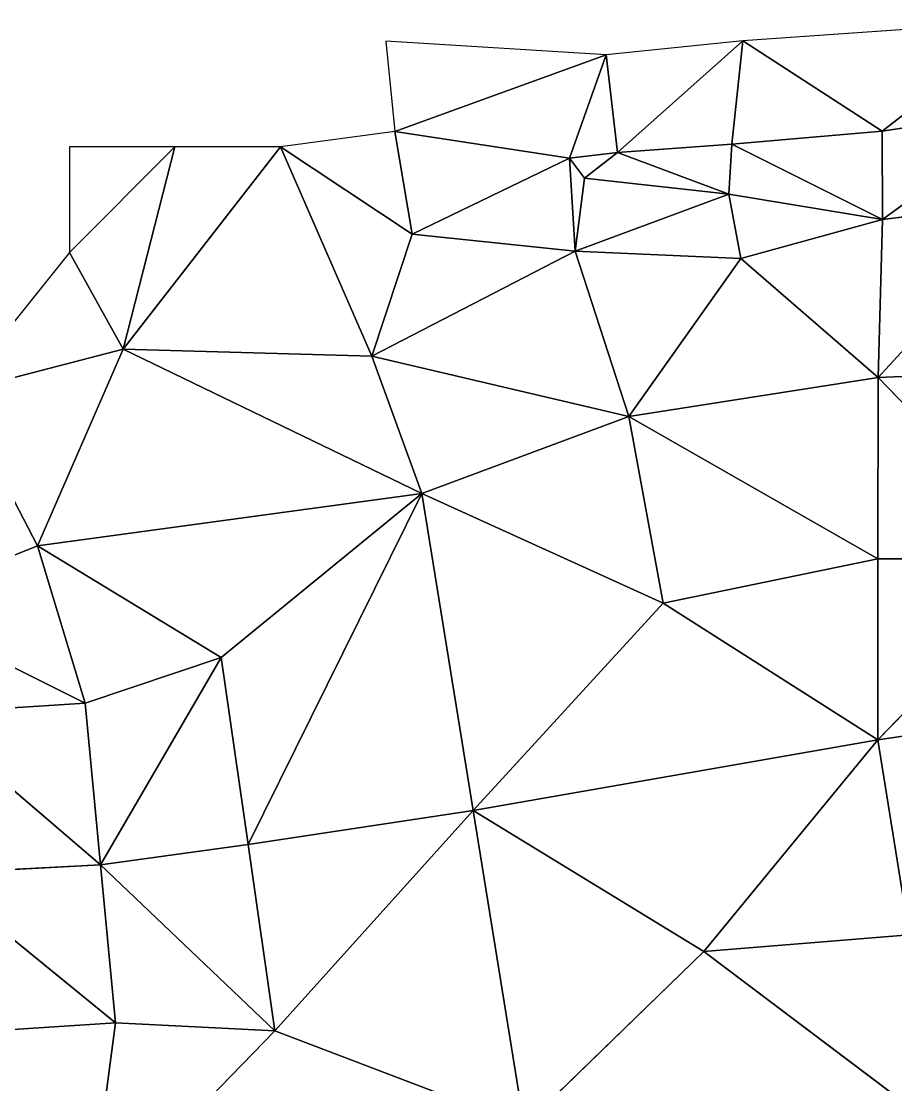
# Model space of a CAD drawing. Header units: metres. Extents: x 0 to 613718, y 0 to 269741.
# Drawn here: x 612123 to 612537, y 269225 to 269729 of the extents above; entities that cross this region are included whole.
import ezdxf

# ---------------------------------------------------------------- set-up
doc = ezdxf.new("R2010")
doc.units = ezdxf.units.M
doc.layers.get('0').update_dxf_attribs({"color": 13, "true_color": 0xff5454})

# ---------------------------------------------------------------- blocks, each defined once
blk = doc.blocks.new('Group1_1')
for p, q in [((612598.16, 269728.72, 248.16), (612464.7, 269719.47, 247.76)), ((612598.16, 269728.72, 248.16), (612530.68, 269676.71, 248.04)), ((612399.95, 269712.87, 247.59), (612295.55, 269719.23, 247.3)), ((612295.55, 269719.23, 247.3), (612299.72, 269676.55, 247.38)), ((612464.7, 269719.47, 247.76), (612399.95, 269712.87, 247.59)), ((612464.7, 269719.47, 247.76), (612405.23, 269666.62, 247.68)), ((612459.41, 269670.58, 247.83), (612464.7, 269719.47, 247.76)), ((612464.7, 269719.47, 247.76), (612530.68, 269676.71, 248.04)), ((612299.72, 269676.55, 247.38), (612399.95, 269712.87, 247.59)), ((612399.95, 269712.87, 247.59), (612382.56, 269663.85, 247.62)), ((612405.23, 269666.62, 247.68), (612399.95, 269712.87, 247.59)), ((612603.45, 269687.76, 248.25), (612530.68, 269676.71, 248.04)), ((612530.77, 269634.9, 248.11), (612603.45, 269687.76, 248.25)), ((612299.72, 269676.55, 247.38), (612245.55, 269669.23, 247.24)), ((612382.56, 269663.85, 247.62), (612299.72, 269676.55, 247.38)), ((612299.72, 269676.55, 247.38), (612307.98, 269627.9, 247.48)), ((612530.68, 269676.71, 248.04), (612459.41, 269670.58, 247.83)), ((612530.68, 269676.71, 248.04), (612530.77, 269634.9, 248.11)), ((612195.55, 269669.23, 247.11), (612145.55, 269619.23, 247.03)), ((612145.55, 269669.23, 246.97), (612145.55, 269619.23, 247.03)), ((612195.55, 269669.23, 247.11), (612145.55, 269669.23, 246.97)), ((612245.55, 269669.23, 247.24), (612171.08, 269573.34, 247.17)), ((612171.08, 269573.34, 247.17), (612195.55, 269669.23, 247.11)), ((612245.55, 269669.23, 247.24), (612195.55, 269669.23, 247.11)), ((612307.98, 269627.9, 247.48), (612245.55, 269669.23, 247.24)), ((612245.55, 269669.23, 247.24), (612288.94, 269570.11, 247.51)), ((612459.41, 269670.58, 247.83), (612405.23, 269666.62, 247.68)), ((612458.09, 269646.8, 247.87), (612459.41, 269670.58, 247.83)), ((612459.41, 269670.58, 247.83), (612530.77, 269634.9, 248.11)), ((612382.56, 269663.85, 247.62), (612307.98, 269627.9, 247.48)), ((612382.56, 269663.85, 247.62), (612405.23, 269666.62, 247.68)), ((612385.2, 269619.91, 247.7), (612382.56, 269663.85, 247.62)), ((612382.56, 269663.85, 247.62), (612389.57, 269654.42, 247.66)), ((612405.23, 269666.62, 247.68), (612389.57, 269654.42, 247.66)), ((612405.23, 269666.62, 247.68), (612458.09, 269646.8, 247.87)), ((612385.2, 269619.91, 247.7), (612389.57, 269654.42, 247.66)), ((612389.57, 269654.42, 247.66), (612458.09, 269646.8, 247.87)), ((612458.09, 269646.8, 247.87), (612385.2, 269619.91, 247.7)), ((612463.68, 269616.34, 247.94), (612458.09, 269646.8, 247.87)), ((612458.09, 269646.8, 247.87), (612530.77, 269634.9, 248.11)), ((612528.73, 269560.03, 248.23), (612606.09, 269644.15, 248.34)), ((612606.09, 269644.15, 248.34), (612530.77, 269634.9, 248.11)), ((612530.77, 269634.9, 248.11), (612463.68, 269616.34, 247.94)), ((612528.73, 269560.03, 248.23), (612530.77, 269634.9, 248.11)), ((612288.94, 269570.11, 247.51), (612307.98, 269627.9, 247.48)), ((612307.98, 269627.9, 247.48), (612385.2, 269619.91, 247.7)), ((612145.55, 269619.23, 247.03), (612092.56, 269553.03, 246.95)), ((612145.55, 269619.23, 247.03), (612171.08, 269573.34, 247.17)), ((612288.94, 269570.11, 247.51), (612385.2, 269619.91, 247.7)), ((612385.2, 269619.91, 247.7), (612463.68, 269616.34, 247.94)), ((612410.64, 269541.55, 247.9), (612385.2, 269619.91, 247.7)), ((612463.68, 269616.34, 247.94), (612410.64, 269541.55, 247.9)), ((612528.73, 269560.03, 248.23), (612463.68, 269616.34, 247.94)), ((612171.08, 269573.34, 247.17), (612092.56, 269553.03, 246.95)), ((612130.43, 269480.21, 247.18), (612171.08, 269573.34, 247.17)), ((612171.08, 269573.34, 247.17), (612288.94, 269570.11, 247.51)), ((612312.52, 269505.06, 247.69), (612171.08, 269573.34, 247.17)), ((612288.94, 269570.11, 247.51), (612410.64, 269541.55, 247.9)), ((612312.52, 269505.06, 247.69), (612288.94, 269570.11, 247.51)), ((612605.02, 269563.15, 248.47), (612528.73, 269560.03, 248.23)), ((612528.73, 269560.03, 248.23), (612410.64, 269541.55, 247.9)), ((612528.67, 269474.17, 248.38), (612528.73, 269560.03, 248.23)), ((612528.73, 269560.03, 248.23), (612611.69, 269474.2, 248.66)), ((612092.56, 269553.03, 246.95), (612130.43, 269480.21, 247.18)), ((612312.52, 269505.06, 247.69), (612410.64, 269541.55, 247.9)), ((612410.64, 269541.55, 247.9), (612528.67, 269474.17, 248.38)), ((612410.64, 269541.55, 247.9), (612426.96, 269453.17, 248.11)), ((612130.43, 269480.21, 247.18), (612312.52, 269505.06, 247.69)), ((612217.5, 269427.45, 247.56), (612312.52, 269505.06, 247.69)), ((612230.25, 269338.86, 247.79), (612312.52, 269505.06, 247.69)), ((612426.96, 269453.17, 248.11), (612312.52, 269505.06, 247.69)), ((612312.52, 269505.06, 247.69), (612336.89, 269354.88, 248.02)), ((612130.43, 269480.21, 247.18), (612060.13, 269452, 246.96)), ((612130.43, 269480.21, 247.18), (612217.5, 269427.45, 247.56)), ((612152.97, 269405.7, 247.41), (612130.43, 269480.21, 247.18)), ((612528.67, 269474.17, 248.38), (612426.96, 269453.17, 248.11)), ((612611.69, 269474.2, 248.66), (612528.61, 269388.3, 248.53)), ((612528.61, 269388.3, 248.53), (612528.67, 269474.17, 248.38)), ((612528.67, 269474.17, 248.38), (612611.69, 269474.2, 248.66)), ((612152.97, 269405.7, 247.41), (612060.13, 269452, 246.96)), ((612426.96, 269453.17, 248.11), (612336.89, 269354.88, 248.02)), ((612426.96, 269453.17, 248.11), (612528.61, 269388.3, 248.53)), ((612152.97, 269405.7, 247.41), (612217.5, 269427.45, 247.56)), ((612217.5, 269427.45, 247.56), (612160.3, 269329.22, 247.62)), ((612230.25, 269338.86, 247.79), (612217.5, 269427.45, 247.56)), ((612152.97, 269405.7, 247.41), (612076.54, 269400.84, 247.15)), ((612160.3, 269329.22, 247.62), (612152.97, 269405.7, 247.41)), ((612076.54, 269400.84, 247.15), (612160.3, 269329.22, 247.62)), ((612616.06, 269401.15, 248.81), (612528.61, 269388.3, 248.53)), ((612336.89, 269354.88, 248.02), (612528.61, 269388.3, 248.53)), ((612446.22, 269288.12, 248.4), (612528.61, 269388.3, 248.53)), ((612528.61, 269388.3, 248.53), (612543.44, 269296, 248.7)), ((612336.89, 269354.88, 248.02), (612230.25, 269338.86, 247.79)), ((612336.89, 269354.88, 248.02), (612242.97, 269250.54, 247.92)), ((612361.11, 269205.61, 248.23), (612336.89, 269354.88, 248.02)), ((612336.89, 269354.88, 248.02), (612446.22, 269288.12, 248.4)), ((612160.3, 269329.22, 247.62), (612230.25, 269338.86, 247.79)), ((612230.25, 269338.86, 247.79), (612242.97, 269250.54, 247.92)), ((612160.3, 269329.22, 247.62), (612080.64, 269324.92, 247.39)), ((612167.46, 269254.38, 247.74), (612080.64, 269324.92, 247.39)), ((612160.3, 269329.22, 247.62), (612167.46, 269254.38, 247.74)), ((612242.97, 269250.54, 247.92), (612160.3, 269329.22, 247.62)), ((612543.44, 269296, 248.7), (612446.22, 269288.12, 248.4)), ((612446.22, 269288.12, 248.4), (612361.11, 269205.61, 248.23)), ((612446.22, 269288.12, 248.4), (612558.26, 269203.69, 248.79)), ((612084.75, 269248.99, 247.52), (612167.46, 269254.38, 247.74)), ((612154.92, 269159.98, 247.8), (612167.46, 269254.38, 247.74)), ((612167.46, 269254.38, 247.74), (612242.97, 269250.54, 247.92)), ((612154.92, 269159.98, 247.8), (612242.97, 269250.54, 247.92)), ((612242.97, 269250.54, 247.92), (612361.11, 269205.61, 248.23))]:
    blk.add_line(p, q)
mesh = blk.add_polyface()
corners = [(612598.16, 269728.72, 248.16), (612464.7, 269719.47, 247.76), (612530.68, 269676.71, 248.04)]
mesh.append_faces([[corners[k] for k in face] for face in [(0, 1, 2)]])
mesh = blk.add_polyface()
corners = [(612603.45, 269687.76, 248.25), (612598.16, 269728.72, 248.16), (612530.68, 269676.71, 248.04)]
mesh.append_faces([[corners[k] for k in face] for face in [(0, 1, 2)]])
mesh = blk.add_polyface()
corners = [(612399.95, 269712.87, 247.59), (612295.55, 269719.23, 247.3), (612299.72, 269676.55, 247.38)]
mesh.append_faces([[corners[k] for k in face] for face in [(0, 1, 2)]])
mesh = blk.add_polyface()
corners = [(612464.7, 269719.47, 247.76), (612399.95, 269712.87, 247.59), (612405.23, 269666.62, 247.68)]
mesh.append_faces([[corners[k] for k in face] for face in [(0, 1, 2)]])
mesh = blk.add_polyface()
corners = [(612464.7, 269719.47, 247.76), (612405.23, 269666.62, 247.68), (612459.41, 269670.58, 247.83)]
mesh.append_faces([[corners[k] for k in face] for face in [(0, 1, 2)]])
mesh = blk.add_polyface()
corners = [(612530.68, 269676.71, 248.04), (612464.7, 269719.47, 247.76), (612459.41, 269670.58, 247.83)]
mesh.append_faces([[corners[k] for k in face] for face in [(0, 1, 2)]])
mesh = blk.add_polyface()
corners = [(612399.95, 269712.87, 247.59), (612299.72, 269676.55, 247.38), (612382.56, 269663.85, 247.62)]
mesh.append_faces([[corners[k] for k in face] for face in [(0, 1, 2)]])
mesh = blk.add_polyface()
corners = [(612405.23, 269666.62, 247.68), (612399.95, 269712.87, 247.59), (612382.56, 269663.85, 247.62)]
mesh.append_faces([[corners[k] for k in face] for face in [(0, 1, 2)]])
mesh = blk.add_polyface()
corners = [(612603.45, 269687.76, 248.25), (612530.68, 269676.71, 248.04), (612530.77, 269634.9, 248.11)]
mesh.append_faces([[corners[k] for k in face] for face in [(0, 1, 2)]])
mesh = blk.add_polyface()
corners = [(612606.09, 269644.15, 248.34), (612603.45, 269687.76, 248.25), (612530.77, 269634.9, 248.11)]
mesh.append_faces([[corners[k] for k in face] for face in [(0, 1, 2)]])
mesh = blk.add_polyface()
corners = [(612307.98, 269627.9, 247.48), (612299.72, 269676.55, 247.38), (612245.55, 269669.23, 247.24)]
mesh.append_faces([[corners[k] for k in face] for face in [(0, 1, 2)]])
mesh = blk.add_polyface()
corners = [(612382.56, 269663.85, 247.62), (612299.72, 269676.55, 247.38), (612307.98, 269627.9, 247.48)]
mesh.append_faces([[corners[k] for k in face] for face in [(0, 1, 2)]])
mesh = blk.add_polyface()
corners = [(612530.77, 269634.9, 248.11), (612530.68, 269676.71, 248.04), (612459.41, 269670.58, 247.83)]
mesh.append_faces([[corners[k] for k in face] for face in [(0, 1, 2)]])
mesh = blk.add_polyface()
corners = [(612195.55, 269669.23, 247.11), (612145.55, 269619.23, 247.03), (612171.08, 269573.34, 247.17)]
mesh.append_faces([[corners[k] for k in face] for face in [(0, 1, 2)]])
mesh = blk.add_polyface()
corners = [(612195.55, 269669.23, 247.11), (612145.55, 269669.23, 246.97), (612145.55, 269619.23, 247.03)]
mesh.append_faces([[corners[k] for k in face] for face in [(0, 1, 2)]])
mesh = blk.add_polyface()
corners = [(612288.94, 269570.11, 247.51), (612245.55, 269669.23, 247.24), (612171.08, 269573.34, 247.17)]
mesh.append_faces([[corners[k] for k in face] for face in [(0, 1, 2)]])
mesh = blk.add_polyface()
corners = [(612245.55, 269669.23, 247.24), (612195.55, 269669.23, 247.11), (612171.08, 269573.34, 247.17)]
mesh.append_faces([[corners[k] for k in face] for face in [(0, 1, 2)]])
mesh = blk.add_polyface()
corners = [(612307.98, 269627.9, 247.48), (612245.55, 269669.23, 247.24), (612288.94, 269570.11, 247.51)]
mesh.append_faces([[corners[k] for k in face] for face in [(0, 1, 2)]])
mesh = blk.add_polyface()
corners = [(612459.41, 269670.58, 247.83), (612405.23, 269666.62, 247.68), (612458.09, 269646.8, 247.87)]
mesh.append_faces([[corners[k] for k in face] for face in [(0, 1, 2)]])
mesh = blk.add_polyface()
corners = [(612530.77, 269634.9, 248.11), (612459.41, 269670.58, 247.83), (612458.09, 269646.8, 247.87)]
mesh.append_faces([[corners[k] for k in face] for face in [(0, 1, 2)]])
mesh = blk.add_polyface()
corners = [(612385.2, 269619.91, 247.7), (612382.56, 269663.85, 247.62), (612307.98, 269627.9, 247.48)]
mesh.append_faces([[corners[k] for k in face] for face in [(0, 1, 2)]])
mesh = blk.add_polyface()
corners = [(612405.23, 269666.62, 247.68), (612382.56, 269663.85, 247.62), (612389.57, 269654.42, 247.66)]
mesh.append_faces([[corners[k] for k in face] for face in [(0, 1, 2)]])
mesh = blk.add_polyface()
corners = [(612389.57, 269654.42, 247.66), (612382.56, 269663.85, 247.62), (612385.2, 269619.91, 247.7)]
mesh.append_faces([[corners[k] for k in face] for face in [(0, 1, 2)]])
mesh = blk.add_polyface()
corners = [(612458.09, 269646.8, 247.87), (612405.23, 269666.62, 247.68), (612389.57, 269654.42, 247.66)]
mesh.append_faces([[corners[k] for k in face] for face in [(0, 1, 2)]])
mesh = blk.add_polyface()
corners = [(612458.09, 269646.8, 247.87), (612389.57, 269654.42, 247.66), (612385.2, 269619.91, 247.7)]
mesh.append_faces([[corners[k] for k in face] for face in [(0, 1, 2)]])
mesh = blk.add_polyface()
corners = [(612463.68, 269616.34, 247.94), (612458.09, 269646.8, 247.87), (612385.2, 269619.91, 247.7)]
mesh.append_faces([[corners[k] for k in face] for face in [(0, 1, 2)]])
mesh = blk.add_polyface()
corners = [(612530.77, 269634.9, 248.11), (612458.09, 269646.8, 247.87), (612463.68, 269616.34, 247.94)]
mesh.append_faces([[corners[k] for k in face] for face in [(0, 1, 2)]])
mesh = blk.add_polyface()
corners = [(612606.09, 269644.15, 248.34), (612530.77, 269634.9, 248.11), (612528.73, 269560.03, 248.23)]
mesh.append_faces([[corners[k] for k in face] for face in [(0, 1, 2)]])
mesh = blk.add_polyface()
corners = [(612606.09, 269644.15, 248.34), (612528.73, 269560.03, 248.23), (612605.02, 269563.15, 248.47)]
mesh.append_faces([[corners[k] for k in face] for face in [(0, 1, 2)]])
mesh = blk.add_polyface()
corners = [(612530.77, 269634.9, 248.11), (612463.68, 269616.34, 247.94), (612528.73, 269560.03, 248.23)]
mesh.append_faces([[corners[k] for k in face] for face in [(0, 1, 2)]])
mesh = blk.add_polyface()
corners = [(612385.2, 269619.91, 247.7), (612307.98, 269627.9, 247.48), (612288.94, 269570.11, 247.51)]
mesh.append_faces([[corners[k] for k in face] for face in [(0, 1, 2)]])
mesh = blk.add_polyface()
corners = [(612171.08, 269573.34, 247.17), (612145.55, 269619.23, 247.03), (612092.56, 269553.03, 246.95)]
mesh.append_faces([[corners[k] for k in face] for face in [(0, 1, 2)]])
mesh = blk.add_polyface()
corners = [(612410.64, 269541.55, 247.9), (612385.2, 269619.91, 247.7), (612288.94, 269570.11, 247.51)]
mesh.append_faces([[corners[k] for k in face] for face in [(0, 1, 2)]])
mesh = blk.add_polyface()
corners = [(612463.68, 269616.34, 247.94), (612385.2, 269619.91, 247.7), (612410.64, 269541.55, 247.9)]
mesh.append_faces([[corners[k] for k in face] for face in [(0, 1, 2)]])
mesh = blk.add_polyface()
corners = [(612528.73, 269560.03, 248.23), (612463.68, 269616.34, 247.94), (612410.64, 269541.55, 247.9)]
mesh.append_faces([[corners[k] for k in face] for face in [(0, 1, 2)]])
mesh = blk.add_polyface()
corners = [(612171.08, 269573.34, 247.17), (612092.56, 269553.03, 246.95), (612130.43, 269480.21, 247.18)]
mesh.append_faces([[corners[k] for k in face] for face in [(0, 1, 2)]])
mesh = blk.add_polyface()
corners = [(612312.52, 269505.06, 247.69), (612171.08, 269573.34, 247.17), (612130.43, 269480.21, 247.18)]
mesh.append_faces([[corners[k] for k in face] for face in [(0, 1, 2)]])
mesh = blk.add_polyface()
corners = [(612312.52, 269505.06, 247.69), (612288.94, 269570.11, 247.51), (612171.08, 269573.34, 247.17)]
mesh.append_faces([[corners[k] for k in face] for face in [(0, 1, 2)]])
mesh = blk.add_polyface()
corners = [(612410.64, 269541.55, 247.9), (612288.94, 269570.11, 247.51), (612312.52, 269505.06, 247.69)]
mesh.append_faces([[corners[k] for k in face] for face in [(0, 1, 2)]])
mesh = blk.add_polyface()
corners = [(612611.69, 269474.2, 248.66), (612605.02, 269563.15, 248.47), (612528.73, 269560.03, 248.23)]
mesh.append_faces([[corners[k] for k in face] for face in [(0, 1, 2)]])
mesh = blk.add_polyface()
corners = [(612528.73, 269560.03, 248.23), (612410.64, 269541.55, 247.9), (612528.67, 269474.17, 248.38)]
mesh.append_faces([[corners[k] for k in face] for face in [(0, 1, 2)]])
mesh = blk.add_polyface()
corners = [(612611.69, 269474.2, 248.66), (612528.73, 269560.03, 248.23), (612528.67, 269474.17, 248.38)]
mesh.append_faces([[corners[k] for k in face] for face in [(0, 1, 2)]])
mesh = blk.add_polyface()
corners = [(612130.43, 269480.21, 247.18), (612092.56, 269553.03, 246.95), (612060.13, 269452, 246.96)]
mesh.append_faces([[corners[k] for k in face] for face in [(0, 1, 2)]])
mesh = blk.add_polyface()
corners = [(612426.96, 269453.17, 248.11), (612410.64, 269541.55, 247.9), (612312.52, 269505.06, 247.69)]
mesh.append_faces([[corners[k] for k in face] for face in [(0, 1, 2)]])
mesh = blk.add_polyface()
corners = [(612528.67, 269474.17, 248.38), (612410.64, 269541.55, 247.9), (612426.96, 269453.17, 248.11)]
mesh.append_faces([[corners[k] for k in face] for face in [(0, 1, 2)]])
mesh = blk.add_polyface()
corners = [(612312.52, 269505.06, 247.69), (612130.43, 269480.21, 247.18), (612217.5, 269427.45, 247.56)]
mesh.append_faces([[corners[k] for k in face] for face in [(0, 1, 2)]])
mesh = blk.add_polyface()
corners = [(612312.52, 269505.06, 247.69), (612217.5, 269427.45, 247.56), (612230.25, 269338.86, 247.79)]
mesh.append_faces([[corners[k] for k in face] for face in [(0, 1, 2)]])
mesh = blk.add_polyface()
corners = [(612336.89, 269354.88, 248.02), (612312.52, 269505.06, 247.69), (612230.25, 269338.86, 247.79)]
mesh.append_faces([[corners[k] for k in face] for face in [(0, 1, 2)]])
mesh = blk.add_polyface()
corners = [(612426.96, 269453.17, 248.11), (612312.52, 269505.06, 247.69), (612336.89, 269354.88, 248.02)]
mesh.append_faces([[corners[k] for k in face] for face in [(0, 1, 2)]])
mesh = blk.add_polyface()
corners = [(612152.97, 269405.7, 247.41), (612130.43, 269480.21, 247.18), (612060.13, 269452, 246.96)]
mesh.append_faces([[corners[k] for k in face] for face in [(0, 1, 2)]])
mesh = blk.add_polyface()
corners = [(612217.5, 269427.45, 247.56), (612130.43, 269480.21, 247.18), (612152.97, 269405.7, 247.41)]
mesh.append_faces([[corners[k] for k in face] for face in [(0, 1, 2)]])
mesh = blk.add_polyface()
corners = [(612528.67, 269474.17, 248.38), (612426.96, 269453.17, 248.11), (612528.61, 269388.3, 248.53)]
mesh.append_faces([[corners[k] for k in face] for face in [(0, 1, 2)]])
mesh = blk.add_polyface()
corners = [(612616.06, 269401.15, 248.81), (612611.69, 269474.2, 248.66), (612528.61, 269388.3, 248.53)]
mesh.append_faces([[corners[k] for k in face] for face in [(0, 1, 2)]])
mesh = blk.add_polyface()
corners = [(612611.69, 269474.2, 248.66), (612528.67, 269474.17, 248.38), (612528.61, 269388.3, 248.53)]
mesh.append_faces([[corners[k] for k in face] for face in [(0, 1, 2)]])
mesh = blk.add_polyface()
corners = [(612152.97, 269405.7, 247.41), (612060.13, 269452, 246.96), (612076.54, 269400.84, 247.15)]
mesh.append_faces([[corners[k] for k in face] for face in [(0, 1, 2)]])
mesh = blk.add_polyface()
corners = [(612528.61, 269388.3, 248.53), (612426.96, 269453.17, 248.11), (612336.89, 269354.88, 248.02)]
mesh.append_faces([[corners[k] for k in face] for face in [(0, 1, 2)]])
mesh = blk.add_polyface()
corners = [(612217.5, 269427.45, 247.56), (612152.97, 269405.7, 247.41), (612160.3, 269329.22, 247.62)]
mesh.append_faces([[corners[k] for k in face] for face in [(0, 1, 2)]])
mesh = blk.add_polyface()
corners = [(612230.25, 269338.86, 247.79), (612217.5, 269427.45, 247.56), (612160.3, 269329.22, 247.62)]
mesh.append_faces([[corners[k] for k in face] for face in [(0, 1, 2)]])
mesh = blk.add_polyface()
corners = [(612160.3, 269329.22, 247.62), (612152.97, 269405.7, 247.41), (612076.54, 269400.84, 247.15)]
mesh.append_faces([[corners[k] for k in face] for face in [(0, 1, 2)]])
mesh = blk.add_polyface()
corners = [(612160.3, 269329.22, 247.62), (612076.54, 269400.84, 247.15), (612080.64, 269324.92, 247.39)]
mesh.append_faces([[corners[k] for k in face] for face in [(0, 1, 2)]])
mesh = blk.add_polyface()
corners = [(612616.06, 269401.15, 248.81), (612528.61, 269388.3, 248.53), (612543.44, 269296, 248.7)]
mesh.append_faces([[corners[k] for k in face] for face in [(0, 1, 2)]])
mesh = blk.add_polyface()
corners = [(612528.61, 269388.3, 248.53), (612336.89, 269354.88, 248.02), (612446.22, 269288.12, 248.4)]
mesh.append_faces([[corners[k] for k in face] for face in [(0, 1, 2)]])
mesh = blk.add_polyface()
corners = [(612543.44, 269296, 248.7), (612528.61, 269388.3, 248.53), (612446.22, 269288.12, 248.4)]
mesh.append_faces([[corners[k] for k in face] for face in [(0, 1, 2)]])
mesh = blk.add_polyface()
corners = [(612336.89, 269354.88, 248.02), (612230.25, 269338.86, 247.79), (612242.97, 269250.54, 247.92)]
mesh.append_faces([[corners[k] for k in face] for face in [(0, 1, 2)]])
mesh = blk.add_polyface()
corners = [(612361.11, 269205.61, 248.23), (612336.89, 269354.88, 248.02), (612242.97, 269250.54, 247.92)]
mesh.append_faces([[corners[k] for k in face] for face in [(0, 1, 2)]])
mesh = blk.add_polyface()
corners = [(612446.22, 269288.12, 248.4), (612336.89, 269354.88, 248.02), (612361.11, 269205.61, 248.23)]
mesh.append_faces([[corners[k] for k in face] for face in [(0, 1, 2)]])
mesh = blk.add_polyface()
corners = [(612242.97, 269250.54, 247.92), (612230.25, 269338.86, 247.79), (612160.3, 269329.22, 247.62)]
mesh.append_faces([[corners[k] for k in face] for face in [(0, 1, 2)]])
mesh = blk.add_polyface()
corners = [(612167.46, 269254.38, 247.74), (612160.3, 269329.22, 247.62), (612080.64, 269324.92, 247.39)]
mesh.append_faces([[corners[k] for k in face] for face in [(0, 1, 2)]])
mesh = blk.add_polyface()
corners = [(612167.46, 269254.38, 247.74), (612080.64, 269324.92, 247.39), (612084.75, 269248.99, 247.52)]
mesh.append_faces([[corners[k] for k in face] for face in [(0, 1, 2)]])
mesh = blk.add_polyface()
corners = [(612242.97, 269250.54, 247.92), (612160.3, 269329.22, 247.62), (612167.46, 269254.38, 247.74)]
mesh.append_faces([[corners[k] for k in face] for face in [(0, 1, 2)]])
mesh = blk.add_polyface()
corners = [(612558.26, 269203.69, 248.79), (612543.44, 269296, 248.7), (612446.22, 269288.12, 248.4)]
mesh.append_faces([[corners[k] for k in face] for face in [(0, 1, 2)]])
mesh = blk.add_polyface()
corners = [(612558.26, 269203.69, 248.79), (612446.22, 269288.12, 248.4), (612361.11, 269205.61, 248.23)]
mesh.append_faces([[corners[k] for k in face] for face in [(0, 1, 2)]])
mesh = blk.add_polyface()
corners = [(612167.46, 269254.38, 247.74), (612084.75, 269248.99, 247.52), (612154.92, 269159.98, 247.8)]
mesh.append_faces([[corners[k] for k in face] for face in [(0, 1, 2)]])
mesh = blk.add_polyface()
corners = [(612242.97, 269250.54, 247.92), (612167.46, 269254.38, 247.74), (612154.92, 269159.98, 247.8)]
mesh.append_faces([[corners[k] for k in face] for face in [(0, 1, 2)]])
mesh = blk.add_polyface()
corners = [(612361.11, 269205.61, 248.23), (612242.97, 269250.54, 247.92), (612154.92, 269159.98, 247.8)]
mesh.append_faces([[corners[k] for k in face] for face in [(0, 1, 2)]])
mesh = blk.add_polyface()
corners = [(612154.92, 269159.98, 247.8), (612084.75, 269248.99, 247.52), (612011.13, 269158, 247.3)]
mesh.append_faces([[corners[k] for k in face] for face in [(0, 1, 2)]])

msp = doc.modelspace()

# ---------------------------------------------------------------- block references
msp.add_blockref('Group1_1', (0, 0))

doc.saveas('drawing.dxf')
